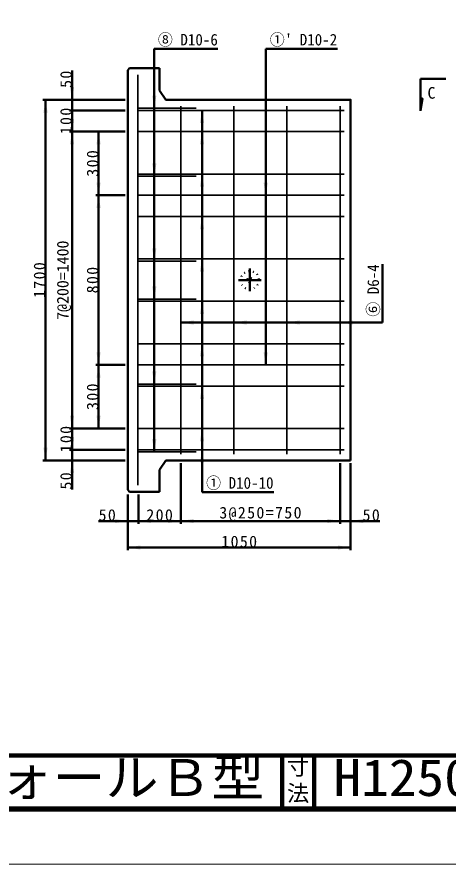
# Model space of a CAD drawing. Units: millimetres, scale not verified, with parts at other scales. Extents: x -2102 to 2102, y -1485 to 1485.
# Drawn here: x 48 to 860, y -1485 to 113 of the extents above; entities that cross this region are included whole.
import ezdxf
from ezdxf.enums import TextEntityAlignment as Align

# ---------------------------------------------------------------- set-up
doc = ezdxf.new("R2010")
doc.units = ezdxf.units.MM
doc.header["$LTSCALE"] = 5
doc.linetypes.add('DOTTED', pattern=[1.75, 0.25, -1.5])
doc.linetypes.add('LONG_DASHED_DOTTED', pattern=[15.25, 12, -1.5, 0.25, -1.5])
doc.layers.add('0-0_V-nasSTD', color=7, linetype='Continuous', lineweight=50)
doc.layers.add('0-1_0', color=7, linetype='Continuous', lineweight=100)
doc.styles.add('ＭＳ ゴシック', font='')
doc.styles.get('ＭＳ ゴシック').set_extended_font_data('MS Gothic')

msp = doc.modelspace()

# ---------------------------------------------------------------- linework, layer by layer
at = {"layer": '0-0_V-nasSTD'}
for p, q in [((516.396, -543.631), (516.396, 52.369)), ((516.396, 52.369), (651.396, 52.369)), ((259.996, 15.769), (256.396, 12.169)), ((256.396, 12.169), (256.396, -779.431)), ((316.396, 15.769), (259.996, 15.769)), ((316.396, 15.769), (316.396, -25.811)), ((807.948, -41.191), (807.948, -4.231)), ((855.988, -4.231), (807.948, -4.231)), ((316.396, -25.811), (328.396, -43.631)), ((251.396, -43.631), (96.396, -43.631)), ((101.396, -43.631), (101.396, -723.631)), ((807.948, -41.191), (807.948, -64.231)), ((251.396, -63.631), (146.396, -63.631)), ((151.396, -63.631), (151.396, -103.631)), ((396.396, -63.631), (396.396, -783.631)), ((251.396, -103.631), (146.396, -103.631)), ((151.396, -663.631), (151.396, -103.631)), ((201.396, -223.631), (201.396, -103.631)), ((251.396, -223.631), (196.396, -223.631)), ((201.396, -543.631), (201.396, -223.631)), ((736.396, -463.631), (736.396, -353.631)), ((356.396, -463.631), (736.396, -463.631)), ((251.396, -543.631), (196.396, -543.631)), ((201.396, -663.631), (201.396, -543.631)), ((251.396, -663.631), (146.396, -663.631)), ((151.396, -703.631), (151.396, -663.631)), ((251.396, -703.631), (146.396, -703.631)), ((251.396, -723.631), (96.396, -723.631)), ((328.396, -723.631), (316.396, -741.451)), ((676.396, -723.631), (328.396, -723.631)), ((356.396, -843.031), (356.396, -728.631)), ((656.396, -843.031), (656.396, -728.631)), ((676.396, -893.031), (676.396, -728.631)), ((316.396, -783.031), (316.396, -741.451)), ((256.396, -779.431), (259.996, -783.031)), ((256.396, -893.031), (256.396, -788.031)), ((259.996, -783.031), (316.396, -783.031)), ((276.396, -843.031), (276.396, -788.031)), ((396.396, -783.631), (531.396, -783.631)), ((276.396, -838.031), (356.396, -838.031)), ((356.396, -838.031), (656.396, -838.031)), ((676.396, -888.031), (256.396, -888.031))]:
    msp.add_line(p, q, dxfattribs=at)
at = {"layer": '0-0_V-nasSTD', "lineweight": 35}
for p, q in [((275.186, 3.369), (275.186, -770.631)), ((274.386, -59.631), (385.426, -59.631)), ((664.396, -63.631), (276.396, -63.631)), ((356.396, -711.631), (356.396, -55.631)), ((456.396, -711.631), (456.396, -55.631)), ((556.396, -711.631), (556.396, -55.631)), ((656.396, -711.631), (656.396, -55.631)), ((664.396, -103.631), (276.396, -103.631)), ((274.386, -187.631), (385.426, -187.631)), ((664.396, -183.631), (276.396, -183.631)), ((664.396, -223.631), (276.396, -223.631)), ((664.396, -263.631), (276.396, -263.631)), ((274.386, -347.631), (385.426, -347.631)), ((664.396, -343.631), (276.396, -343.631)), ((274.386, -419.631), (385.426, -419.631)), ((664.396, -423.631), (276.396, -423.631)), ((664.396, -503.631), (276.396, -503.631)), ((664.396, -543.631), (276.396, -543.631)), ((274.386, -579.631), (385.426, -579.631)), ((664.396, -583.631), (276.396, -583.631)), ((664.396, -663.631), (276.396, -663.631)), ((274.386, -707.631), (385.426, -707.631)), ((664.396, -703.631), (276.396, -703.631))]:
    msp.add_line(p, q, dxfattribs=at)
at = {"layer": '0-0_V-nasSTD', "linetype": 'LONG_DASHED_DOTTED'}
for p, q in [((486.396, -361.831), (486.396, -404.231)), ((465.196, -383.631), (507.596, -383.631))]:
    msp.add_line(p, q, dxfattribs=at)
at = {"layer": '0-0_V-nasSTD', "lineweight": 100}
for p, q in [((547.5, -1280), (547.5, -1380)), ((607.5, -1280), (607.5, -1380)), ((-1997.5, -1380), (1997.5, -1380))]:
    msp.add_line(p, q, dxfattribs=at)
at = {"layer": '0-0_V-nasSTD', "lineweight": 18}
for points in [[(-2102.5, -1485), (-2102.5, 1485), (2102.5, 1485), (2102.5, -1485)], [(-2002.5, -1385), (-2002.5, 1385), (2002.5, 1385), (2002.5, -1385)]]:
    msp.add_lwpolyline(points, close=True, dxfattribs=at)
at = {"layer": '0-0_V-nasSTD'}
for points in [[(306.396, -707.631), (306.396, 52.369), (426.396, 52.369)], [(151.396, -63.631), (151.396, -43.631), (151.396, 11.369)], [(676.396, -723.631), (676.396, -43.631), (328.396, -43.631)], [(807.948, -41.191), (811.788, -41.191), (807.948, -64.231)], [(151.396, -703.631), (151.396, -723.631), (151.396, -778.631)], [(276.396, -838.031), (256.396, -838.031), (201.396, -838.031)], [(656.396, -838.031), (676.396, -838.031), (731.396, -838.031)]]:
    msp.add_lwpolyline(points, dxfattribs=at)
at = {"layer": '0-0_V-nasSTD', "linetype": 'DOTTED'}
for radius in [17.2, 5]:
    msp.add_circle((486.396, -383.631), radius, dxfattribs=at)
at = {"layer": '0-0_V-nasSTD'}
for points in [[(147.396, -19.631), (151.396, -43.631), (151.396, -19.631)], [(151.396, -43.631), (151.396, -19.631), (155.396, -19.631)], [(97.396, -67.631), (101.396, -67.631), (101.396, -43.631)], [(101.396, -67.631), (101.396, -43.631), (105.396, -67.631)], [(302.396, -35.631), (306.396, -59.631), (306.396, -35.631)], [(306.396, -59.631), (306.396, -35.631), (310.396, -35.631)], [(147.396, -87.631), (151.396, -87.631), (151.396, -63.631)], [(151.396, -87.631), (151.396, -63.631), (155.396, -87.631)], [(392.396, -87.631), (396.396, -87.631), (396.396, -63.631)], [(396.396, -87.631), (396.396, -63.631), (400.396, -87.631)], [(147.396, -79.631), (151.396, -103.631), (151.396, -79.631)], [(151.396, -103.631), (151.396, -79.631), (155.396, -79.631)], [(147.396, -127.631), (151.396, -127.631), (151.396, -103.631)], [(151.396, -127.631), (151.396, -103.631), (155.396, -127.631)], [(197.396, -127.631), (201.396, -127.631), (201.396, -103.631)], [(201.396, -127.631), (201.396, -103.631), (205.396, -127.631)], [(392.396, -127.631), (396.396, -127.631), (396.396, -103.631)], [(396.396, -127.631), (396.396, -103.631), (400.396, -127.631)], [(302.396, -163.631), (306.396, -187.631), (306.396, -163.631)], [(306.396, -187.631), (306.396, -163.631), (310.396, -163.631)], [(392.396, -207.631), (396.396, -207.631), (396.396, -183.631)], [(396.396, -207.631), (396.396, -183.631), (400.396, -207.631)], [(197.396, -199.631), (201.396, -223.631), (201.396, -199.631)], [(201.396, -223.631), (201.396, -199.631), (205.396, -199.631)], [(512.396, -199.631), (516.396, -223.631), (516.396, -199.631)], [(516.396, -223.631), (516.396, -199.631), (520.396, -199.631)], [(197.396, -247.631), (201.396, -247.631), (201.396, -223.631)], [(201.396, -247.631), (201.396, -223.631), (205.396, -247.631)], [(392.396, -287.631), (396.396, -287.631), (396.396, -263.631)], [(396.396, -287.631), (396.396, -263.631), (400.396, -287.631)], [(302.396, -323.631), (306.396, -347.631), (306.396, -323.631)], [(306.396, -347.631), (306.396, -323.631), (310.396, -323.631)], [(392.396, -367.631), (396.396, -367.631), (396.396, -343.631)], [(396.396, -367.631), (396.396, -343.631), (400.396, -367.631)], [(302.396, -395.631), (306.396, -419.631), (306.396, -395.631)], [(306.396, -419.631), (306.396, -395.631), (310.396, -395.631)], [(392.396, -447.631), (396.396, -447.631), (396.396, -423.631)], [(396.396, -447.631), (396.396, -423.631), (400.396, -447.631)], [(356.396, -463.631), (380.396, -463.631), (380.396, -459.631)], [(456.396, -463.631), (480.396, -463.631), (480.396, -459.631)], [(556.396, -463.631), (580.396, -463.631), (580.396, -459.631)], [(656.396, -463.631), (680.396, -463.631), (680.396, -459.631)], [(356.396, -463.631), (380.396, -467.631), (380.396, -463.631)], [(456.396, -463.631), (480.396, -467.631), (480.396, -463.631)], [(556.396, -463.631), (580.396, -467.631), (580.396, -463.631)], [(656.396, -463.631), (680.396, -467.631), (680.396, -463.631)], [(392.396, -527.631), (396.396, -527.631), (396.396, -503.631)], [(396.396, -527.631), (396.396, -503.631), (400.396, -527.631)], [(197.396, -519.631), (201.396, -543.631), (201.396, -519.631)], [(201.396, -543.631), (201.396, -519.631), (205.396, -519.631)], [(512.396, -519.631), (516.396, -543.631), (516.396, -519.631)], [(516.396, -543.631), (516.396, -519.631), (520.396, -519.631)], [(197.396, -567.631), (201.396, -567.631), (201.396, -543.631)], [(201.396, -567.631), (201.396, -543.631), (205.396, -567.631)], [(302.396, -555.631), (306.396, -579.631), (306.396, -555.631)], [(306.396, -579.631), (306.396, -555.631), (310.396, -555.631)], [(392.396, -607.631), (396.396, -607.631), (396.396, -583.631)], [(396.396, -607.631), (396.396, -583.631), (400.396, -607.631)], [(147.396, -639.631), (151.396, -663.631), (151.396, -639.631)], [(151.396, -663.631), (151.396, -639.631), (155.396, -639.631)], [(197.396, -639.631), (201.396, -663.631), (201.396, -639.631)], [(201.396, -663.631), (201.396, -639.631), (205.396, -639.631)], [(147.396, -687.631), (151.396, -687.631), (151.396, -663.631)], [(151.396, -687.631), (151.396, -663.631), (155.396, -687.631)], [(392.396, -687.631), (396.396, -687.631), (396.396, -663.631)], [(396.396, -687.631), (396.396, -663.631), (400.396, -687.631)], [(147.396, -679.631), (151.396, -703.631), (151.396, -679.631)], [(151.396, -703.631), (151.396, -679.631), (155.396, -679.631)], [(302.396, -683.631), (306.396, -707.631), (306.396, -683.631)], [(306.396, -707.631), (306.396, -683.631), (310.396, -683.631)], [(97.396, -699.631), (101.396, -723.631), (101.396, -699.631)], [(101.396, -723.631), (101.396, -699.631), (105.396, -699.631)], [(392.396, -727.631), (396.396, -727.631), (396.396, -703.631)], [(396.396, -727.631), (396.396, -703.631), (400.396, -727.631)], [(147.396, -747.631), (151.396, -747.631), (151.396, -723.631)], [(151.396, -747.631), (151.396, -723.631), (155.396, -747.631)], [(232.396, -838.031), (232.396, -834.031), (256.396, -838.031)], [(232.396, -842.031), (232.396, -838.031), (256.396, -838.031)], [(276.396, -838.031), (300.396, -838.031), (300.396, -834.031)], [(276.396, -838.031), (300.396, -842.031), (300.396, -838.031)], [(332.396, -838.031), (332.396, -834.031), (356.396, -838.031)], [(332.396, -842.031), (332.396, -838.031), (356.396, -838.031)], [(356.396, -838.031), (380.396, -838.031), (380.396, -834.031)], [(356.396, -838.031), (380.396, -842.031), (380.396, -838.031)], [(632.396, -838.031), (632.396, -834.031), (656.396, -838.031)], [(632.396, -842.031), (632.396, -838.031), (656.396, -838.031)], [(676.396, -838.031), (700.396, -838.031), (700.396, -834.031)], [(676.396, -838.031), (700.396, -842.031), (700.396, -838.031)], [(256.396, -888.031), (280.396, -888.031), (280.396, -884.031)], [(256.396, -888.031), (280.396, -892.031), (280.396, -888.031)], [(652.396, -888.031), (652.396, -884.031), (676.396, -888.031)], [(652.396, -892.031), (652.396, -888.031), (676.396, -888.031)]]:
    msp.add_solid(points, dxfattribs=at)
at = {"layer": '0-1_0'}
msp.add_line((-1997.5, -1280), (1997.5, -1280), dxfattribs=at)

# ---------------------------------------------------------------- texts
at = {"layer": '0-0_V-nasSTD', "style": 'ＭＳ ゴシック'}
for s, height, width, p in [('⑧ D10-6', 21.85, 0.95, (313.126, 52.369)), ("①' D10-2", 21.85, 0.95, (523.967, 52.369)), ('① D10-10', 21.85, 0.95, (403.967, -783.631)), ('1stタッチウォールＢ型', 69.65, 1.05, (-533.25, -1377.53)), ('H1250×B1050×L1997', 69.65, 1.1, (644.25, -1377.492))]:
    msp.add_text(s, height=height, dxfattribs=dict(at, width=width)).set_placement(p, align=Align.BOTTOM_LEFT)
for s, height, p in [('C', 21.99, (821.314, -48.056)), ('寸', 30.79, (556.482, -1326.001)), ('法', 30.79, (556.476, -1375.99))]:
    msp.add_text(s, height=height, dxfattribs=at).set_placement(p, align=Align.BOTTOM_LEFT)
msp.add_text('7@200=1400', height=21.99, rotation=90, dxfattribs=at).set_placement((151.396, -458.631), align=Align.BOTTOM_LEFT)
at = {"layer": '0-0_V-nasSTD', "style": 'ＭＳ ゴシック', "width": 0.95}
msp.add_text('⑥ D6-4', height=21.85, rotation=90, dxfattribs=at).set_placement((736.396, -452.743), align=Align.BOTTOM_LEFT)
at = {"layer": '0-0_V-nasSTD', "char_height": 21.99, "attachment_point": 7, "rotation": 90, "style": 'ＭＳ ゴシック'}
for s, insert in [('\\T1.17;50', (151.396, -21.131)), ('\\T1.17;100', (151.396, -108.631)), ('\\T1.17;300', (201.396, -188.631)), ('\\T1.17;1700', (101.396, -417.381)), ('\\T1.17;800', (201.396, -408.631)), ('\\T1.17;300', (201.396, -628.631)), ('\\T1.17;100', (151.396, -708.631)), ('\\T1.17;50', (151.396, -778.631))]:
    msp.add_mtext(s, dxfattribs=dict(at, insert=insert))
at = {"layer": '0-0_V-nasSTD', "char_height": 21.99, "attachment_point": 7, "style": 'ＭＳ ゴシック'}
for s, insert in [('\\T1.17;3@250=750', (428.896, -838.031)), ('\\T1.17;50', (201.396, -838.031)), ('\\T1.17;200', (291.396, -838.031)), ('\\T1.17;50', (698.896, -838.031)), ('\\T1.17;1050', (432.646, -888.031))]:
    msp.add_mtext(s, dxfattribs=dict(at, insert=insert))

doc.saveas('drawing.dxf')
